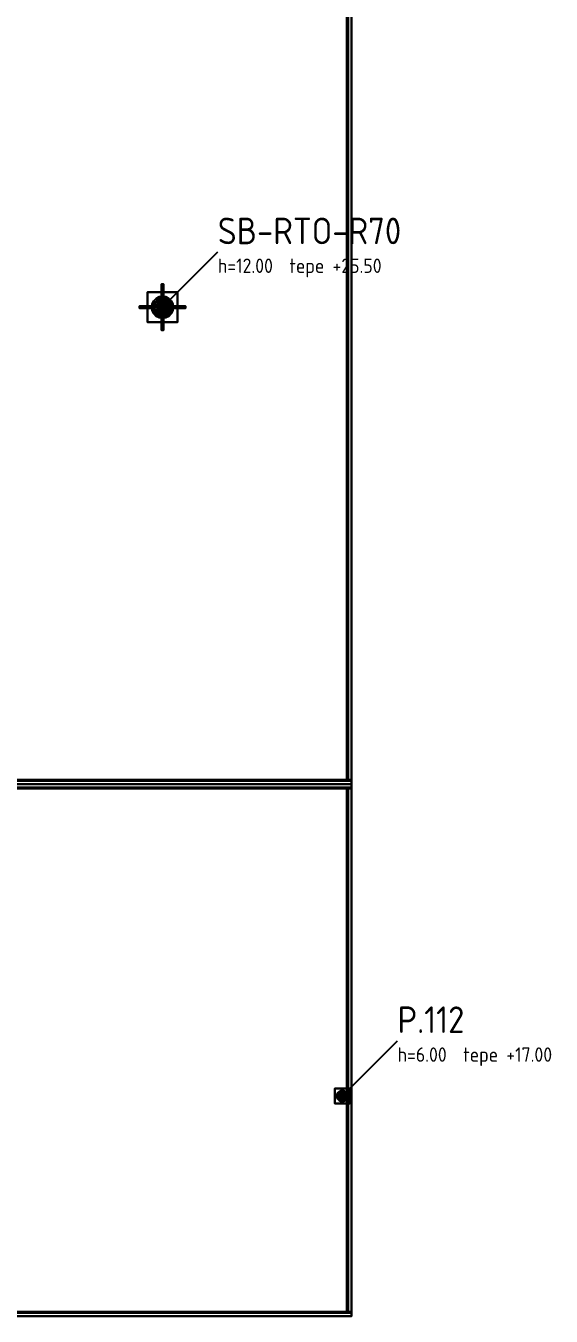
# Model space of a CAD drawing. Header units: millimetres. Extents: x 0 to 319848, y 0 to 191687.
# Drawn here: x 270581 to 318067, y 0 to 116594 of the extents above; entities that cross this region are included whole.
import ezdxf

# ---------------------------------------------------------------- set-up
doc = ezdxf.new("R2010")
doc.units = ezdxf.units.MM
for name, color, linetype in [('00-SINIR', 8, 'Continuous'), ('05-CEPHE', 253, 'Continuous'), ('10-CATI-DOSEME', 254, 'Continuous'), ('11-PARAPET', 9, 'Continuous'), ('20-BACA-P', 92, 'Continuous'), ('20-BACA-RTO', 1, 'Continuous'), ('30-BACA-KODU', 7, 'Continuous'), ('31-KILAVUZ-CIZGI', 8, 'Continuous')]:
    doc.layers.add(name, color=color, linetype=linetype)
doc.styles.add('ANNOT', font='isocp.shx')

# ---------------------------------------------------------------- blocks, each defined once
blk = doc.blocks.new('BACA_P_D800_H6000')
at = {"layer": '20-BACA-P'}
mesh = blk.add_polyface(dxfattribs=at)
corners = [(-680, -680), (680, -680), (680, 680), (-680, 680), (-680, -680, 400), (680, -680, 400), (680, 680, 400), (-680, 680, 400), (400, 0, 400), (380, 124, 400), (380, 124, 5550), (400, 0, 5550), (324, 235, 400), (324, 235, 5550), (235, 324, 400), (235, 324, 5550), (124, 380, 400), (124, 380, 5550), (0, 400, 400), (0, 400, 5550), (-124, 380, 400), (-124, 380, 5550), (-235, 324, 400), (-235, 324, 5550), (-324, 235, 400), (-324, 235, 5550), (-380, 124, 400), (-380, 124, 5550), (-400, 0, 400), (-400, 0, 5550), (-380, -124, 400), (-380, -124, 5550), (-324, -235, 400), (-324, -235, 5550), (-235, -324, 400), (-235, -324, 5550), (-124, -380, 400), (-124, -380, 5550), (0, -400, 400), (0, -400, 5550), (124, -380, 400), (124, -380, 5550), (235, -324, 400), (235, -324, 5550), (324, -235, 400), (324, -235, 5550), (380, -124, 400), (380, -124, 5550), (488, 0, 3130), (464, 151, 3130), (464, 151, 3270), (488, 0, 3270), (395, 287, 3130), (395, 287, 3270), (287, 395, 3130), (287, 395, 3270), (151, 464, 3130), (151, 464, 3270), (0, 488, 3130), (0, 488, 3270), (-151, 464, 3130), (-151, 464, 3270), (-287, 395, 3130), (-287, 395, 3270), (-395, 287, 3130), (-395, 287, 3270), (-464, 151, 3130), (-464, 151, 3270), (-488, 0, 3130), (-488, 0, 3270), (-464, -151, 3130), (-464, -151, 3270), (-395, -287, 3130), (-395, -287, 3270), (-287, -395, 3130), (-287, -395, 3270), (-151, -464, 3130), (-151, -464, 3270), (0, -488, 3130), (0, -488, 3270), (151, -464, 3130), (151, -464, 3270), (287, -395, 3130), (287, -395, 3270), (395, -287, 3130), (395, -287, 3270), (464, -151, 3130), (464, -151, 3270), (335, 109, 5850), (352, 0, 5850), (285, 207, 5850), (207, 285, 5850), (109, 335, 5850), (0, 352, 5850), (-109, 335, 5850), (-207, 285, 5850), (-285, 207, 5850), (-335, 109, 5850), (-352, 0, 5850), (-335, -109, 5850), (-285, -207, 5850), (-207, -285, 5850), (-109, -335, 5850), (0, -352, 5850), (109, -335, 5850), (207, -285, 5850), (285, -207, 5850), (335, -109, 5850), (380, 0, 5850), (361, 117, 5850), (361, 117, 6000), (380, 0, 6000), (307, 223, 5850), (307, 223, 6000), (223, 307, 5850), (223, 307, 6000), (117, 361, 5850), (117, 361, 6000), (0, 380, 5850), (0, 380, 6000), (-117, 361, 5850), (-117, 361, 6000), (-223, 307, 5850), (-223, 307, 6000), (-307, 223, 5850), (-307, 223, 6000), (-361, 117, 5850), (-361, 117, 6000), (-380, 0, 5850), (-380, 0, 6000), (-361, -117, 5850), (-361, -117, 6000), (-307, -223, 5850), (-307, -223, 6000), (-223, -307, 5850), (-223, -307, 6000), (-117, -361, 5850), (-117, -361, 6000), (0, -380, 5850), (0, -380, 6000), (117, -361, 5850), (117, -361, 6000), (223, -307, 5850), (223, -307, 6000), (307, -223, 5850), (307, -223, 6000), (361, -117, 5850), (361, -117, 6000)]
mesh.append_faces([[corners[k] for k in face] for face in [(0, 1, 2, 3), (4, 5, 6, 7), (0, 1, 5, 4), (1, 2, 6, 5), (2, 3, 7, 6), (3, 0, 4, 7), (8, 9, 10, 11), (9, 12, 13, 10), (12, 14, 15, 13), (14, 16, 17, 15), (16, 18, 19, 17), (18, 20, 21, 19), (20, 22, 23, 21), (22, 24, 25, 23), (24, 26, 27, 25), (26, 28, 29, 27), (28, 30, 31, 29), (30, 32, 33, 31), (32, 34, 35, 33), (34, 36, 37, 35), (36, 38, 39, 37), (38, 40, 41, 39), (40, 42, 43, 41), (42, 44, 45, 43), (44, 46, 47, 45), (46, 8, 11, 47), (8, 9, 12), (11, 10, 13), (8, 12, 14), (11, 13, 15), (8, 14, 16), (11, 15, 17), (8, 16, 18), (11, 17, 19), (8, 18, 20), (11, 19, 21), (8, 20, 22), (11, 21, 23), (8, 22, 24), (11, 23, 25), (8, 24, 26), (11, 25, 27), (8, 26, 28), (11, 27, 29), (8, 28, 30), (11, 29, 31), (8, 30, 32), (11, 31, 33), (8, 32, 34), (11, 33, 35), (8, 34, 36), (11, 35, 37), (8, 36, 38), (11, 37, 39), (8, 38, 40), (11, 39, 41), (8, 40, 42), (11, 41, 43), (8, 42, 44), (11, 43, 45), (8, 44, 46), (11, 45, 47), (48, 49, 50, 51), (49, 52, 53, 50), (52, 54, 55, 53), (54, 56, 57, 55), (56, 58, 59, 57), (58, 60, 61, 59), (60, 62, 63, 61), (62, 64, 65, 63), (64, 66, 67, 65), (66, 68, 69, 67), (68, 70, 71, 69), (70, 72, 73, 71), (72, 74, 75, 73), (74, 76, 77, 75), (76, 78, 79, 77), (78, 80, 81, 79), (80, 82, 83, 81), (82, 84, 85, 83), (84, 86, 87, 85), (86, 48, 51, 87), (11, 10, 88, 89), (10, 13, 90, 88), (13, 15, 91, 90), (15, 17, 92, 91), (17, 19, 93, 92), (19, 21, 94, 93), (21, 23, 95, 94), (23, 25, 96, 95), (25, 27, 97, 96), (27, 29, 98, 97), (29, 31, 99, 98), (31, 33, 100, 99), (33, 35, 101, 100), (35, 37, 102, 101), (37, 39, 103, 102), (39, 41, 104, 103), (41, 43, 105, 104), (43, 45, 106, 105), (45, 47, 107, 106), (47, 11, 89, 107), (108, 109, 110, 111), (109, 112, 113, 110), (112, 114, 115, 113), (114, 116, 117, 115), (116, 118, 119, 117), (118, 120, 121, 119), (120, 122, 123, 121), (122, 124, 125, 123), (124, 126, 127, 125), (126, 128, 129, 127), (128, 130, 131, 129), (130, 132, 133, 131), (132, 134, 135, 133), (134, 136, 137, 135), (136, 138, 139, 137), (138, 140, 141, 139), (140, 142, 143, 141), (142, 144, 145, 143), (144, 146, 147, 145), (146, 108, 111, 147), (108, 109, 112), (111, 110, 113), (108, 112, 114), (111, 113, 115), (108, 114, 116), (111, 115, 117), (108, 116, 118), (111, 117, 119), (108, 118, 120), (111, 119, 121), (108, 120, 122), (111, 121, 123), (108, 122, 124), (111, 123, 125), (108, 124, 126), (111, 125, 127), (108, 126, 128), (111, 127, 129), (108, 128, 130), (111, 129, 131), (108, 130, 132), (111, 131, 133), (108, 132, 134), (111, 133, 135), (108, 134, 136), (111, 135, 137), (108, 136, 138), (111, 137, 139), (108, 138, 140), (111, 139, 141), (108, 140, 142), (111, 141, 143), (108, 142, 144), (111, 143, 145), (108, 144, 146), (111, 145, 147)]])
blk = doc.blocks.new('BACA_RTO_D1600_H12000')
at = {"layer": '20-BACA-RTO'}
for p, q in [((0, 2080, 180), (0, 800, 6600)), ((-2080, 0, 180), (-800, 0, 6600)), ((2080, 0, 180), (800, 0, 6600)), ((0, -2080, 180), (0, -800, 6600))]:
    blk.add_line(p, q, dxfattribs=at)
mesh = blk.add_polyface(dxfattribs=at)
corners = [(-1360, -1360), (1360, -1360), (1360, 1360), (-1360, 1360), (-1360, -1360, 400), (1360, -1360, 400), (1360, 1360, 400), (-1360, 1360, 400), (800, 0, 400), (761, 247, 400), (761, 247, 11550), (800, 0, 11550), (647, 470, 400), (647, 470, 11550), (470, 647, 400), (470, 647, 11550), (247, 761, 400), (247, 761, 11550), (0, 800, 400), (0, 800, 11550), (-247, 761, 400), (-247, 761, 11550), (-470, 647, 400), (-470, 647, 11550), (-647, 470, 400), (-647, 470, 11550), (-761, 247, 400), (-761, 247, 11550), (-800, 0, 400), (-800, 0, 11550), (-761, -247, 400), (-761, -247, 11550), (-647, -470, 400), (-647, -470, 11550), (-470, -647, 400), (-470, -647, 11550), (-247, -761, 400), (-247, -761, 11550), (0, -800, 400), (0, -800, 11550), (247, -761, 400), (247, -761, 11550), (470, -647, 400), (470, -647, 11550), (647, -470, 400), (647, -470, 11550), (761, -247, 400), (761, -247, 11550), (976, 0, 6130), (928, 302, 6130), (928, 302, 6270), (976, 0, 6270), (790, 574, 6130), (790, 574, 6270), (574, 790, 6130), (574, 790, 6270), (302, 928, 6130), (302, 928, 6270), (0, 976, 6130), (0, 976, 6270), (-302, 928, 6130), (-302, 928, 6270), (-574, 790, 6130), (-574, 790, 6270), (-790, 574, 6130), (-790, 574, 6270), (-928, 302, 6130), (-928, 302, 6270), (-976, 0, 6130), (-976, 0, 6270), (-928, -302, 6130), (-928, -302, 6270), (-790, -574, 6130), (-790, -574, 6270), (-574, -790, 6130), (-574, -790, 6270), (-302, -928, 6130), (-302, -928, 6270), (0, -976, 6130), (0, -976, 6270), (302, -928, 6130), (302, -928, 6270), (574, -790, 6130), (574, -790, 6270), (790, -574, 6130), (790, -574, 6270), (928, -302, 6130), (928, -302, 6270), (670, 218, 11850), (704, 0, 11850), (570, 414, 11850), (414, 570, 11850), (218, 670, 11850), (0, 704, 11850), (-218, 670, 11850), (-414, 570, 11850), (-570, 414, 11850), (-670, 218, 11850), (-704, 0, 11850), (-670, -218, 11850), (-570, -414, 11850), (-414, -570, 11850), (-218, -670, 11850), (0, -704, 11850), (218, -670, 11850), (414, -570, 11850), (570, -414, 11850), (670, -218, 11850), (760, 0, 11850), (723, 235, 11850), (723, 235, 12000), (760, 0, 12000), (615, 447, 11850), (615, 447, 12000), (447, 615, 11850), (447, 615, 12000), (235, 723, 11850), (235, 723, 12000), (0, 760, 11850), (0, 760, 12000), (-235, 723, 11850), (-235, 723, 12000), (-447, 615, 11850), (-447, 615, 12000), (-615, 447, 11850), (-615, 447, 12000), (-723, 235, 11850), (-723, 235, 12000), (-760, 0, 11850), (-760, 0, 12000), (-723, -235, 11850), (-723, -235, 12000), (-615, -447, 11850), (-615, -447, 12000), (-447, -615, 11850), (-447, -615, 12000), (-235, -723, 11850), (-235, -723, 12000), (0, -760, 11850), (0, -760, 12000), (235, -723, 11850), (235, -723, 12000), (447, -615, 11850), (447, -615, 12000), (615, -447, 11850), (615, -447, 12000), (723, -235, 11850), (723, -235, 12000)]
mesh.append_faces([[corners[k] for k in face] for face in [(0, 1, 2, 3), (4, 5, 6, 7), (0, 1, 5, 4), (1, 2, 6, 5), (2, 3, 7, 6), (3, 0, 4, 7), (8, 9, 10, 11), (9, 12, 13, 10), (12, 14, 15, 13), (14, 16, 17, 15), (16, 18, 19, 17), (18, 20, 21, 19), (20, 22, 23, 21), (22, 24, 25, 23), (24, 26, 27, 25), (26, 28, 29, 27), (28, 30, 31, 29), (30, 32, 33, 31), (32, 34, 35, 33), (34, 36, 37, 35), (36, 38, 39, 37), (38, 40, 41, 39), (40, 42, 43, 41), (42, 44, 45, 43), (44, 46, 47, 45), (46, 8, 11, 47), (8, 9, 12), (11, 10, 13), (8, 12, 14), (11, 13, 15), (8, 14, 16), (11, 15, 17), (8, 16, 18), (11, 17, 19), (8, 18, 20), (11, 19, 21), (8, 20, 22), (11, 21, 23), (8, 22, 24), (11, 23, 25), (8, 24, 26), (11, 25, 27), (8, 26, 28), (11, 27, 29), (8, 28, 30), (11, 29, 31), (8, 30, 32), (11, 31, 33), (8, 32, 34), (11, 33, 35), (8, 34, 36), (11, 35, 37), (8, 36, 38), (11, 37, 39), (8, 38, 40), (11, 39, 41), (8, 40, 42), (11, 41, 43), (8, 42, 44), (11, 43, 45), (8, 44, 46), (11, 45, 47), (48, 49, 50, 51), (49, 52, 53, 50), (52, 54, 55, 53), (54, 56, 57, 55), (56, 58, 59, 57), (58, 60, 61, 59), (60, 62, 63, 61), (62, 64, 65, 63), (64, 66, 67, 65), (66, 68, 69, 67), (68, 70, 71, 69), (70, 72, 73, 71), (72, 74, 75, 73), (74, 76, 77, 75), (76, 78, 79, 77), (78, 80, 81, 79), (80, 82, 83, 81), (82, 84, 85, 83), (84, 86, 87, 85), (86, 48, 51, 87), (11, 10, 88, 89), (10, 13, 90, 88), (13, 15, 91, 90), (15, 17, 92, 91), (17, 19, 93, 92), (19, 21, 94, 93), (21, 23, 95, 94), (23, 25, 96, 95), (25, 27, 97, 96), (27, 29, 98, 97), (29, 31, 99, 98), (31, 33, 100, 99), (33, 35, 101, 100), (35, 37, 102, 101), (37, 39, 103, 102), (39, 41, 104, 103), (41, 43, 105, 104), (43, 45, 106, 105), (45, 47, 107, 106), (47, 11, 89, 107), (108, 109, 110, 111), (109, 112, 113, 110), (112, 114, 115, 113), (114, 116, 117, 115), (116, 118, 119, 117), (118, 120, 121, 119), (120, 122, 123, 121), (122, 124, 125, 123), (124, 126, 127, 125), (126, 128, 129, 127), (128, 130, 131, 129), (130, 132, 133, 131), (132, 134, 135, 133), (134, 136, 137, 135), (136, 138, 139, 137), (138, 140, 141, 139), (140, 142, 143, 141), (142, 144, 145, 143), (144, 146, 147, 145), (146, 108, 111, 147), (108, 109, 112), (111, 110, 113), (108, 112, 114), (111, 113, 115), (108, 114, 116), (111, 115, 117), (108, 116, 118), (111, 117, 119), (108, 118, 120), (111, 119, 121), (108, 120, 122), (111, 121, 123), (108, 122, 124), (111, 123, 125), (108, 124, 126), (111, 125, 127), (108, 126, 128), (111, 127, 129), (108, 128, 130), (111, 129, 131), (108, 130, 132), (111, 131, 133), (108, 132, 134), (111, 133, 135), (108, 134, 136), (111, 135, 137), (108, 136, 138), (111, 137, 139), (108, 138, 140), (111, 139, 141), (108, 140, 142), (111, 141, 143), (108, 142, 144), (111, 143, 145), (108, 144, 146), (111, 145, 147)]])
mesh = blk.add_polyface(dxfattribs=at)
corners = [(-90, 720), (90, 720), (90, 2080), (-90, 2080), (-90, 720, 180), (90, 720, 180), (90, 2080, 180), (-90, 2080, 180)]
mesh.append_faces([[corners[k] for k in face] for face in [(0, 1, 2, 3), (4, 5, 6, 7), (0, 1, 5, 4), (1, 2, 6, 5), (2, 3, 7, 6), (3, 0, 4, 7)]])
mesh = blk.add_polyface(dxfattribs=at)
corners = [(-2080, -90), (-720, -90), (-720, 90), (-2080, 90), (-2080, -90, 180), (-720, -90, 180), (-720, 90, 180), (-2080, 90, 180)]
mesh.append_faces([[corners[k] for k in face] for face in [(0, 1, 2, 3), (4, 5, 6, 7), (0, 1, 5, 4), (1, 2, 6, 5), (2, 3, 7, 6), (3, 0, 4, 7)]])
mesh = blk.add_polyface(dxfattribs=at)
corners = [(720, -90), (2080, -90), (2080, 90), (720, 90), (720, -90, 180), (2080, -90, 180), (2080, 90, 180), (720, 90, 180)]
mesh.append_faces([[corners[k] for k in face] for face in [(0, 1, 2, 3), (4, 5, 6, 7), (0, 1, 5, 4), (1, 2, 6, 5), (2, 3, 7, 6), (3, 0, 4, 7)]])
mesh = blk.add_polyface(dxfattribs=at)
corners = [(-90, -2080), (90, -2080), (90, -720), (-90, -720), (-90, -2080, 180), (90, -2080, 180), (90, -720, 180), (-90, -720, 180)]
mesh.append_faces([[corners[k] for k in face] for face in [(0, 1, 2, 3), (4, 5, 6, 7), (0, 1, 5, 4), (1, 2, 6, 5), (2, 3, 7, 6), (3, 0, 4, 7)]])

msp = doc.modelspace()

# ---------------------------------------------------------------- linework, layer by layer
at = {"layer": '00-SINIR'}
for points in [[(193927.5, 48067.5), (300007.5, 48067.5), (300007.5, 127627.5), (193927.5, 127627.5)], [(0, 0), (300007.5, 0), (300007.5, 48067.5), (0, 48067.5)]]:
    msp.add_lwpolyline(points, close=True, dxfattribs=at)
at = {"layer": '31-KILAVUZ-CIZGI'}
for points in [[(282935.25, 91162.5, 25500), (282935.25, 91162.5, 28000), (287935.25, 96162.5, 28000)], [(299178.75, 19890, 17000), (299178.75, 19890, 19500), (304178.75, 24890, 19500)]]:
    msp.add_polyline3d(points, dxfattribs=at)

# ---------------------------------------------------------------- block references
at = {"layer": '20-BACA-P'}
msp.add_blockref('BACA_P_D800_H6000', (299178.75, 19890, 11000), dxfattribs=at)
at = {"layer": '20-BACA-RTO'}
msp.add_blockref('BACA_RTO_D1600_H12000', (282935.25, 91162.5, 13500), dxfattribs=at)

# ---------------------------------------------------------------- texts
at = {"layer": '30-BACA-KODU', "color": 1, "style": 'ANNOT'}
msp.add_text('SB-RTO-R70', height=2400, dxfattribs=at).set_placement((287935.25, 96862.5, 28000))
at = {"layer": '30-BACA-KODU', "color": 8, "style": 'ANNOT'}
for s, p in [('h=12.00  tepe +25.50', (287935.25, 94262.5, 28000)), ('h=6.00  tepe +17.00', (304178.75, 22990, 19500))]:
    msp.add_text(s, height=1300, dxfattribs=at).set_placement(p)
at = {"layer": '30-BACA-KODU', "color": 92, "style": 'ANNOT'}
msp.add_text('P.112', height=2400, dxfattribs=at).set_placement((304178.75, 25590, 19500))

# ---------------------------------------------------------------- meshes
at = {"layer": '05-CEPHE'}
mesh = msp.add_polyface(dxfattribs=at)
corners = [(193927.5, 48067.5), (300007.5, 48067.5), (300007.5, 48467.5), (193927.5, 48467.5), (193927.5, 48067.5, 13100), (300007.5, 48067.5, 13100), (300007.5, 48467.5, 13100), (193927.5, 48467.5, 13100), (193927.5, 127227.5), (300007.5, 127227.5), (300007.5, 127627.5), (193927.5, 127627.5), (193927.5, 127227.5, 13100), (300007.5, 127227.5, 13100), (300007.5, 127627.5, 13100), (193927.5, 127627.5, 13100), (194327.5, 48467.5), (194327.5, 127227.5), (194327.5, 48467.5, 13100), (194327.5, 127227.5, 13100), (299607.5, 48467.5), (299607.5, 127227.5), (299607.5, 48467.5, 13100), (299607.5, 127227.5, 13100)]
mesh.append_faces([[corners[k] for k in face] for face in [(0, 1, 2, 3), (4, 5, 6, 7), (0, 1, 5, 4), (1, 2, 6, 5), (2, 3, 7, 6), (3, 0, 4, 7), (8, 9, 10, 11), (12, 13, 14, 15), (8, 9, 13, 12), (9, 10, 14, 13), (10, 11, 15, 14), (11, 8, 12, 15), (3, 16, 17, 8), (7, 18, 19, 12), (3, 16, 18, 7), (16, 17, 19, 18), (17, 8, 12, 19), (8, 3, 7, 12), (20, 2, 9, 21), (22, 6, 13, 23), (20, 2, 6, 22), (2, 9, 13, 6), (9, 21, 23, 13), (21, 20, 22, 23)]])
mesh = msp.add_polyface(dxfattribs=at)
corners = [(0, 0), (300007.5, 0), (300007.5, 400), (0, 400), (0, 0, 10600), (300007.5, 0, 10600), (300007.5, 400, 10600), (0, 400, 10600), (0, 47667.5), (300007.5, 47667.5), (300007.5, 48067.5), (0, 48067.5), (0, 47667.5, 10600), (300007.5, 47667.5, 10600), (300007.5, 48067.5, 10600), (0, 48067.5, 10600), (400, 400), (400, 47667.5), (400, 400, 10600), (400, 47667.5, 10600), (299607.5, 400), (299607.5, 47667.5), (299607.5, 400, 10600), (299607.5, 47667.5, 10600)]
mesh.append_faces([[corners[k] for k in face] for face in [(0, 1, 2, 3), (4, 5, 6, 7), (0, 1, 5, 4), (1, 2, 6, 5), (2, 3, 7, 6), (3, 0, 4, 7), (8, 9, 10, 11), (12, 13, 14, 15), (8, 9, 13, 12), (9, 10, 14, 13), (10, 11, 15, 14), (11, 8, 12, 15), (3, 16, 17, 8), (7, 18, 19, 12), (3, 16, 18, 7), (16, 17, 19, 18), (17, 8, 12, 19), (8, 3, 7, 12), (20, 2, 9, 21), (22, 6, 13, 23), (20, 2, 6, 22), (2, 9, 13, 6), (9, 21, 23, 13), (21, 20, 22, 23)]])
at = {"layer": '10-CATI-DOSEME'}
mesh = msp.add_polyface(dxfattribs=at)
corners = [(193927.5, 48067.5, 13100), (300007.5, 48067.5, 13100), (300007.5, 127627.5, 13100), (193927.5, 127627.5, 13100), (193927.5, 48067.5, 13500), (300007.5, 48067.5, 13500), (300007.5, 127627.5, 13500), (193927.5, 127627.5, 13500)]
mesh.append_faces([[corners[k] for k in face] for face in [(0, 1, 2, 3), (4, 5, 6, 7), (0, 1, 5, 4), (1, 2, 6, 5), (2, 3, 7, 6), (3, 0, 4, 7)]])
mesh = msp.add_polyface(dxfattribs=at)
corners = [(0, 0, 10600), (300007.5, 0, 10600), (300007.5, 48067.5, 10600), (0, 48067.5, 10600), (0, 0, 11000), (300007.5, 0, 11000), (300007.5, 48067.5, 11000), (0, 48067.5, 11000)]
mesh.append_faces([[corners[k] for k in face] for face in [(0, 1, 2, 3), (4, 5, 6, 7), (0, 1, 5, 4), (1, 2, 6, 5), (2, 3, 7, 6), (3, 0, 4, 7)]])
at = {"layer": '11-PARAPET'}
mesh = msp.add_polyface(dxfattribs=at)
corners = [(193927.5, 48067.5, 13500), (300007.5, 48067.5, 13500), (300007.5, 48367.5, 13500), (193927.5, 48367.5, 13500), (193927.5, 48067.5, 14500), (300007.5, 48067.5, 14500), (300007.5, 48367.5, 14500), (193927.5, 48367.5, 14500), (193927.5, 127327.5, 13500), (300007.5, 127327.5, 13500), (300007.5, 127627.5, 13500), (193927.5, 127627.5, 13500), (193927.5, 127327.5, 14500), (300007.5, 127327.5, 14500), (300007.5, 127627.5, 14500), (193927.5, 127627.5, 14500), (194227.5, 48367.5, 13500), (194227.5, 127327.5, 13500), (194227.5, 48367.5, 14500), (194227.5, 127327.5, 14500), (299707.5, 48367.5, 13500), (299707.5, 127327.5, 13500), (299707.5, 48367.5, 14500), (299707.5, 127327.5, 14500)]
mesh.append_faces([[corners[k] for k in face] for face in [(0, 1, 2, 3), (4, 5, 6, 7), (0, 1, 5, 4), (1, 2, 6, 5), (2, 3, 7, 6), (3, 0, 4, 7), (8, 9, 10, 11), (12, 13, 14, 15), (8, 9, 13, 12), (9, 10, 14, 13), (10, 11, 15, 14), (11, 8, 12, 15), (3, 16, 17, 8), (7, 18, 19, 12), (3, 16, 18, 7), (16, 17, 19, 18), (17, 8, 12, 19), (8, 3, 7, 12), (20, 2, 9, 21), (22, 6, 13, 23), (20, 2, 6, 22), (2, 9, 13, 6), (9, 21, 23, 13), (21, 20, 22, 23)]])
mesh = msp.add_polyface(dxfattribs=at)
corners = [(0, 0, 11000), (300007.5, 0, 11000), (300007.5, 300, 11000), (0, 300, 11000), (0, 0, 12000), (300007.5, 0, 12000), (300007.5, 300, 12000), (0, 300, 12000), (0, 47767.5, 11000), (300007.5, 47767.5, 11000), (300007.5, 48067.5, 11000), (0, 48067.5, 11000), (0, 47767.5, 12000), (300007.5, 47767.5, 12000), (300007.5, 48067.5, 12000), (0, 48067.5, 12000), (300, 300, 11000), (300, 47767.5, 11000), (300, 300, 12000), (300, 47767.5, 12000), (299707.5, 300, 11000), (299707.5, 47767.5, 11000), (299707.5, 300, 12000), (299707.5, 47767.5, 12000)]
mesh.append_faces([[corners[k] for k in face] for face in [(0, 1, 2, 3), (4, 5, 6, 7), (0, 1, 5, 4), (1, 2, 6, 5), (2, 3, 7, 6), (3, 0, 4, 7), (8, 9, 10, 11), (12, 13, 14, 15), (8, 9, 13, 12), (9, 10, 14, 13), (10, 11, 15, 14), (11, 8, 12, 15), (3, 16, 17, 8), (7, 18, 19, 12), (3, 16, 18, 7), (16, 17, 19, 18), (17, 8, 12, 19), (8, 3, 7, 12), (20, 2, 9, 21), (22, 6, 13, 23), (20, 2, 6, 22), (2, 9, 13, 6), (9, 21, 23, 13), (21, 20, 22, 23)]])

doc.saveas('drawing.dxf')
